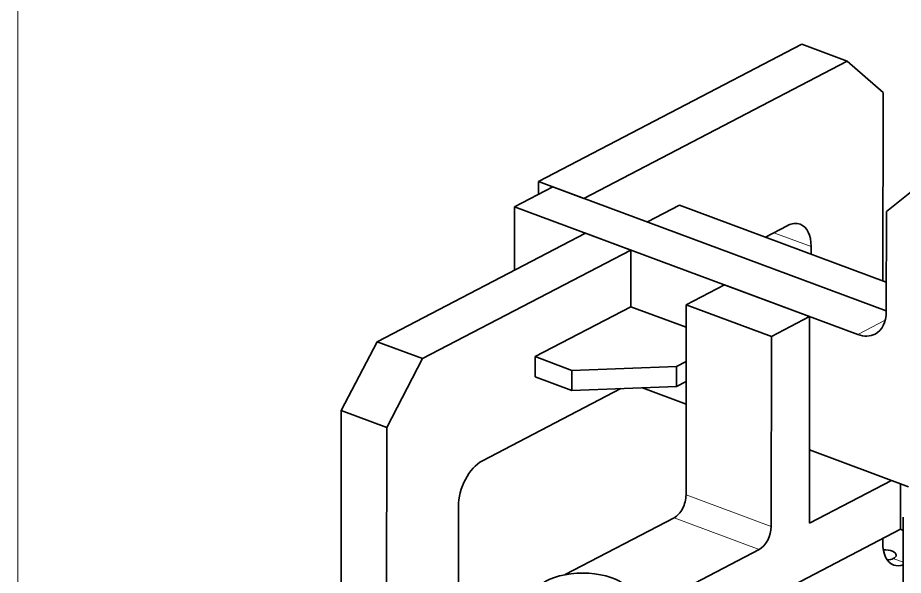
# Model space of a CAD drawing. Header units: millimetres. Extents: x -30157 to 38882, y -29543 to -7215.
# Drawn here: x -28597.1 to -28537.5, y -29349.3 to -29311.7 of the extents above; entities that cross this region are included whole.
import ezdxf

# ---------------------------------------------------------------- set-up
doc = ezdxf.new("R2010")
doc.units = ezdxf.units.MM
doc.header["$LTSCALE"] = 0.5
doc.layers.add('标注线', color=3, linetype='Continuous', lineweight=18)

msp = doc.modelspace()

# ---------------------------------------------------------------- linework, layer by layer
at = {"color": 7, "lineweight": 35}
for p, q in [((-28544.288, -29313.518), (-28562.014, -29322.76)), ((-28558.956, -29323.897), (-28541.23, -29314.655)), ((-28538.815, -29316.762), (-28538.825, -29329.439)), ((-28561.058, -29323.115), (-28538.597, -29331.463)), ((-28540.51, -29333.055), (-28563.637, -29324.459)), ((-28552.513, -29324.352), (-28538.595, -29329.525)), ((-28538.597, -29331.52), (-28538.592, -29324.785)), ((-28572.878, -29333.544), (-28558.859, -29326.235)), ((-28569.82, -29334.681), (-28555.8, -29327.372)), ((-28549.493, -29329.716), (-28543.759, -29331.847)), ((-28555.803, -29331.188), (-28562.249, -29334.549)), ((-28552.081, -29343.856), (-28552.071, -29331.06)), ((-28552.071, -29331.06), (-28546.337, -29333.191)), ((-28543.759, -29331.847), (-28543.77, -29345.765)), ((-28546.347, -29345.987), (-28546.337, -29333.191)), ((-28575.298, -29338.172), (-28572.878, -29333.544)), ((-28572.24, -29339.309), (-28569.82, -29334.681)), ((-28552.719, -29335.213), (-28559.764, -29335.472)), ((-28565.798, -29341.56), (-28556.472, -29336.698)), ((-28559.765, -29336.819), (-28552.72, -29336.559)), ((-28575.298, -29338.172), (-28575.321, -29368.703)), ((-28572.24, -29339.309), (-28572.263, -29369.839)), ((-28537.1, -29343.304), (-28543.766, -29340.827)), ((-28538.238, -29342.881), (-28543.77, -29345.765)), ((-28567.435, -29375.176), (-28567.411, -29344.645)), ((-28537.452, -29345.35), (-28537.463, -29360.504)), ((-28552.888, -29345.399), (-28560.218, -29349.22)), ((-28537.649, -29346.165), (-28551.236, -29353.249)), ((-28552.955, -29350.554), (-28547.154, -29347.53))]:
    msp.add_line(p, q, dxfattribs=at)
at = {"color": 7, "lineweight": 35, "ltscale": 0.326254}
for p, q in [((-28541.23, -29314.655), (-28544.288, -29313.518)), ((-28555.8, -29327.372), (-28558.859, -29326.235)), ((-28575.298, -29338.172), (-28572.24, -29339.309))]:
    msp.add_line(p, q, dxfattribs=at)
at = {"color": 7, "lineweight": 35, "ltscale": 0.320473}
msp.add_line((-28541.23, -29314.655), (-28538.815, -29316.762), dxfattribs=at)
at = {"color": 7, "lineweight": 35, "ltscale": 0.290774}
msp.add_line((-28561.058, -29323.115), (-28563.637, -29324.459), dxfattribs=at)
at = {"color": 7, "lineweight": 35, "ltscale": 0.085373}
msp.add_line((-28562.014, -29322.76), (-28562.015, -29323.614), dxfattribs=at)
at = {"color": 7, "lineweight": 35, "ltscale": 0.326247}
msp.add_line((-28558.956, -29323.897), (-28562.014, -29322.76), dxfattribs=at)
at = {"color": 7, "lineweight": 35, "ltscale": 0.245245}
msp.add_line((-28536.678, -29323.251), (-28538.592, -29324.785), dxfattribs=at)
at = {"color": 7, "lineweight": 35, "ltscale": 0.426877}
msp.add_line((-28563.64, -29328.728), (-28563.637, -29324.459), dxfattribs=at)
at = {"color": 7, "lineweight": 35, "ltscale": 0.244837}
msp.add_line((-28552.513, -29324.352), (-28554.684, -29325.484), dxfattribs=at)
at = {"color": 7, "lineweight": 35, "ltscale": 0.165555}
msp.add_line((-28545.266, -29325.735), (-28546.734, -29326.5), dxfattribs=at)
at = {"color": 7, "lineweight": 13, "ltscale": 0.268082}
msp.add_line((-28546.169, -29326.206), (-28543.656, -29327.14), dxfattribs=at)
at = {"color": 7, "lineweight": 35, "ltscale": 0.001718}
msp.add_line((-28546.714, -29326.49), (-28546.714, -29326.507), dxfattribs=at)
at = {"color": 7, "lineweight": 35, "ltscale": 0.381632}
msp.add_line((-28555.8, -29327.372), (-28555.803, -29331.188), dxfattribs=at)
at = {"color": 7, "lineweight": 35, "ltscale": 0.05043}
msp.add_line((-28543.656, -29327.14), (-28543.656, -29327.644), dxfattribs=at)
at = {"color": 7, "lineweight": 35, "ltscale": 0.290769}
msp.add_line((-28549.493, -29329.716), (-28552.071, -29331.06), dxfattribs=at)
at = {"color": 7, "lineweight": 35, "ltscale": 0.398016}
msp.add_line((-28555.803, -29331.188), (-28552.072, -29332.575), dxfattribs=at)
at = {"color": 7, "lineweight": 35, "ltscale": 0.290767}
msp.add_line((-28543.759, -29331.847), (-28546.337, -29333.191), dxfattribs=at)
at = {"color": 7, "lineweight": 13, "ltscale": 0.207867}
msp.add_line((-28538.667, -29332.094), (-28540.51, -29333.055), dxfattribs=at)
at = {"color": 7, "lineweight": 35, "ltscale": 0.326248}
msp.add_line((-28569.82, -29334.681), (-28572.878, -29333.544), dxfattribs=at)
at = {"color": 7, "lineweight": 35, "ltscale": 0.134692}
for p, q in [((-28562.249, -29334.549), (-28562.25, -29335.896)), ((-28552.719, -29335.213), (-28552.72, -29336.559))]:
    msp.add_line(p, q, dxfattribs=at)
at = {"color": 7, "lineweight": 35, "ltscale": 0.265079}
msp.add_line((-28559.764, -29335.472), (-28562.249, -29334.549), dxfattribs=at)
at = {"color": 7, "lineweight": 35, "ltscale": 0.072694}
for p, q in [((-28552.719, -29335.213), (-28552.074, -29334.876)), ((-28552.72, -29336.559), (-28552.075, -29336.223))]:
    msp.add_line(p, q, dxfattribs=at)
at = {"color": 7, "lineweight": 35, "ltscale": 0.134695}
msp.add_line((-28559.764, -29335.472), (-28559.765, -29336.819), dxfattribs=at)
at = {"color": 7, "lineweight": 35, "ltscale": 0.265074}
msp.add_line((-28559.765, -29336.819), (-28562.25, -29335.896), dxfattribs=at)
at = {"color": 7, "lineweight": 35, "ltscale": 0.313961}
msp.add_line((-28552.076, -29337.738), (-28555.019, -29336.644), dxfattribs=at)
at = {"color": 7, "lineweight": 35, "ltscale": 0.306381}
msp.add_line((-28537.649, -29346.165), (-28537.647, -29343.101), dxfattribs=at)
at = {"color": 7, "lineweight": 13}
for p, q in [((-28552.081, -29343.856), (-28546.347, -29345.987)), ((-28552.888, -29345.399), (-28547.154, -29347.53))]:
    msp.add_line(p, q, dxfattribs=at)
at = {"color": 7, "lineweight": 35, "ltscale": 0.020954}
msp.add_line((-28537.452, -29346.238), (-28537.649, -29346.165), dxfattribs=at)
at = {"color": 7, "lineweight": 35, "ltscale": 0.028342}
msp.add_line((-28538.838, -29346.785), (-28538.839, -29347.068), dxfattribs=at)
at = {"color": 7, "lineweight": 13, "ltscale": 0.07132}
msp.add_line((-28538.123, -29348.141), (-28537.454, -29348.389), dxfattribs=at)
at = {"color": 7, "lineweight": 35}
msp.add_lwpolyline([(-28538.539, -29348.217), (-28538.421, -29348.215), (-28538.308, -29348.202), (-28538.21, -29348.177), (-28538.123, -29348.141)], dxfattribs=at)
for centre, major_axis, ratio, start_param, end_param in [((-28545.267, -29327.98), (-0.871, -2.343), 0.578579, 3.141682, 3.711506), ((-28545.267, -29327.98), (-0.871, -2.343), 0.578579, 2.14071, 3.141682), ((-28540.508, -29330.81), (-1.156, 2.217), 0.686715, 3.14158, 4.062126), ((-28540.508, -29330.81), (-1.156, 2.217), 0.686715, 2.49133, 3.14158), ((-28565.8, -29343.805), (-0.871, -2.343), 0.578579, 3.711506, 5.282302), ((-28552.887, -29344.276), (-0.435, -1.172), 0.578579, 0.569913, 2.14071), ((-28547.153, -29346.407), (0.435, 1.172), 0.578579, 3.711506, 5.282302), ((-28537.227, -29346.228), (0.871, 2.343), 0.578579, 2.14071, 3.141682), ((-28538.758, -29347.905), (-0.831, 0.001), 0.440079, 3.141524, 4.763254), ((-28538.758, -29347.905), (-0.831, 0.001), 0.440079, 2.441449, 3.141524), ((-28537.227, -29346.228), (0.871, 2.343), 0.578579, 3.141682, 3.571162), ((-28559.044, -29350.495), (3.125, -0.002), 0.440079, 6.283144, 9.424737)]:
    msp.add_ellipse(centre, major_axis=major_axis, ratio=ratio, start_param=start_param, end_param=end_param, dxfattribs=at)
at = {"layer": '标注线'}
msp.add_line((-28597.091, -29445.523), (-28597.091, -29298.687), dxfattribs=at)

doc.saveas('drawing.dxf')
